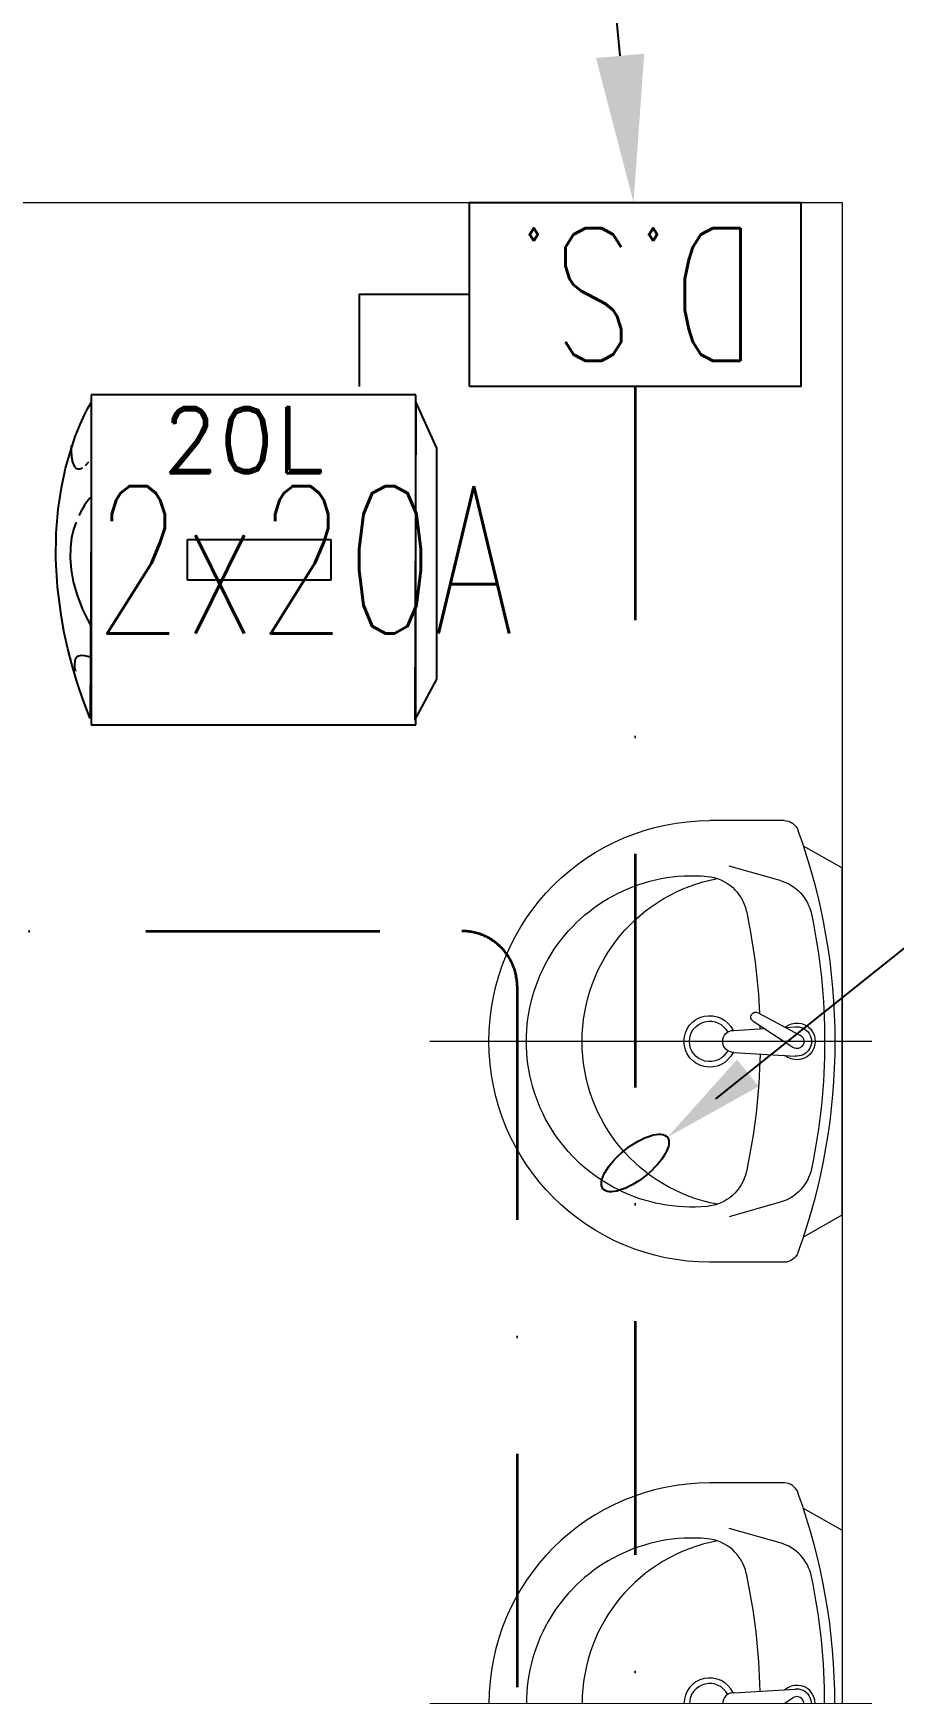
# Model space of a CAD drawing. Header units: inches. Extents: x -12418 to 57169, y -29325 to 19878.
# Drawn here: x 7109 to 8278, y 6546 to 8803 of the extents above; entities that cross this region are included whole.
import ezdxf
from ezdxf import colors
from ezdxf.entities.mleader import LeaderData, LeaderLine
from ezdxf.enums import TextEntityAlignment as Align
from ezdxf.math import Vec2, Vec3

# ---------------------------------------------------------------- set-up
doc = ezdxf.new("R2010")
doc.units = ezdxf.units.IN
doc.header["$LTSCALE"] = 25
doc.header["$MEASUREMENT"] = 0
doc.linetypes.add('DASHDOT', pattern=[25.4, 12.7, -6.35, 0, -6.35])
doc.layers.get('0').update_dxf_attribs({"color": 8})
for name, color, linetype, lineweight in [('00-Ground Floor$0$SANIT', 250, 'Continuous', 5), ('00-Ground Floor$0$Walls', 251, 'Continuous', 5), ('E-LITE-CIRC @ 100', 6, 'Continuous', 25), ('E-LITE-CLNG-CNDT', 6, 'DASHDOT', 35), ('E-POWR-CIRC-NUMB', 6, 'Continuous', 25), ('E-POWR-CLNG-CNDT', 6, 'DASHDOT', 35), ('E-POWR-CTRL-NUMB', 6, 'Continuous', 25), ('E-POWR-TEXT @ 100', 6, 'Continuous', 25)]:
    doc.layers.add(name, color=color, linetype=linetype, lineweight=lineweight)
for name, color, linetype in [('CARTOUCHE', 254, 'Continuous'), ('E-POWR-IDEN', 101, 'Continuous'), ('e-powr-swch @ 100', 191, 'Continuous'), ('PW-ACCESSORIES', 253, 'Continuous')]:
    doc.layers.add(name, color=color, linetype=linetype)
doc.styles.add('DC_Elc_Romans', font='elc_romans.shx', dxfattribs={"width": 0.7})
doc.styles.add('DC_Simplex', font='SIMPLEX.shx', dxfattribs={"width": 0.7})
doc.styles.add('ROMAND', font='romand.shx')

# ---------------------------------------------------------------- blocks, each defined once
blk = doc.blocks.new('00-Ground Floor$0$lav-manta 60')
at = {"layer": '00-Ground Floor$0$SANIT'}
for p, q in [((0, 0.04), (0, -0.56)), ((-0.2658, -0.0529), (-0.2358, 0)), ((-0.2358, 0), (0.2358, 0)), ((0.2658, -0.0529), (0.2358, 0)), ((-0.015, -0.1473), (-0.0199, -0.064)), ((0.0274, -0.121), (-0.0078, -0.0673)), ((0.0389, -0.1142), (0.0087, -0.0575)), ((0.0191, -0.077), (0.0199, -0.064)), ((-0.3, -0.0789), (-0.3, -0.18)), ((-0.2185, -0.0841), (-0.2383, -0.1537)), ((0.2185, -0.0841), (0.2383, -0.1537)), ((0.3, -0.0789), (0.3, -0.18)), ((0.015, -0.1473), (0.0174, -0.1057))]:
    blk.add_line(p, q, dxfattribs=at)
for centre, radius, start, end in [((0, -0.8557), 0.8457, 70.1771, 109.8229), ((-0.1608, -0.1006), 0.06, 101.8086, 164.0794), ((0, -0.8696), 0.8457, 78.1914, 101.8086), ((0, -0.0617), 0.025, 320.7474, 220.368), ((0, -0.0617), 0.02, 353.2671, 186.682), ((0.1608, -0.1006), 0.06, 15.9206, 78.1914), ((-0.28, -0.0789), 0.02, 109.8229, 180), ((0, -0.0617), 0.00966, 25.4127, 215.9577), ((0.28, -0.0789), 0.02, 0, 70.1771), ((0, -0.9572), 0.8457, 91.1572, 102.0883), ((0, -0.9572), 0.8457, 88.5486, 88.844), ((0, -0.9572), 0.8457, 77.9117, 87.4274), ((-0.1645, -0.189), 0.06, 102.0883, 174.8142), ((0.0332, -0.1176), 0.00666, 210.6852, 30.6852), ((0.1645, -0.189), 0.06, 5.1858, 77.9117), ((0, -0.18), 0.035, 115.3106, 64.6894), ((0, -0.18), 0.0275, 117.1496, 62.8504), ((0, -0.1473), 0.015, 180, 0), ((0, -0.18), 0.3, 180, 0), ((0, -0.1282), 0.2252, 190.6097, 349.3903), ((0, -0.2039), 0.2252, 174.8142, 5.1858)]:
    blk.add_arc(centre, radius, start, end, dxfattribs=at)
blk = doc.blocks.new('00-Ground Floor')
at = {"layer": '00-Ground Floor$0$Walls'}
for p, q in [((7057.9, 8572.6, 0), (8207.9, 8572.6, 0)), ((8207.9, 8572.6, 0), (8207.9, 4962.6, 0))]:
    blk.add_line(p, q, dxfattribs=at)
at = {"layer": '00-Ground Floor$0$SANIT', "yscale": 1000.000000000223, "zscale": 1000.000000000223, "rotation": 270}
for p, xscale in [((8207.9, 7432.6, 0), -1000.000000000223), ((8207.9, 6532.6, 0), 1000.000000000223)]:
    blk.add_blockref('00-Ground Floor$0$lav-manta 60', p, dxfattribs=dict(at, xscale=xscale))
blk = doc.blocks.new('EWHTOP VIEW80')
for p, q in [((46586.3, -910709.6), (46589.9, -910703.7)), ((46589.9, -910703.7), (46590.9, -910701.9)), ((47031.9, -910691.6), (46590.9, -910691.6)), ((46590.9, -910691.6), (46590.9, -911140.2)), ((46590.9, -910701.9), (46590.9, -910860.4)), ((47031.9, -910701), (47030.5, -911133.5)), ((47031.9, -911140.2), (47031.9, -910691.6)), ((47060.6, -910763.9), (47031.9, -910701)), ((46576, -910732), (46581.9, -910719)), ((46581.9, -910719), (46586.3, -910709.6)), ((46563, -910768.4), (46569.3, -910748.2)), ((46569.3, -910748.2), (46576, -910732)), ((46556.2, -910791.3), (46563, -910768.4)), ((46563.9, -910760.3), (46563.9, -910762.6)), ((46563.9, -910762.6), (46563.9, -910767.9)), ((46563.9, -910767.9), (46564.3, -910775.6)), ((47060.6, -911077.8), (47060.6, -910763.9)), ((46550.9, -910817.8), (46556.2, -910791.3)), ((46564.3, -910775.6), (46565.7, -910783.2)), ((46565.7, -910783.2), (46568.4, -910789.5)), ((46568.4, -910789.5), (46570.2, -910791.3)), ((46570.2, -910791.3), (46572.9, -910792.2)), ((46572.9, -910792.2), (46575.6, -910792.2)), ((46575.6, -910792.2), (46579.2, -910790.8)), ((46583.2, -910787.7), (46587.7, -910782.8)), ((46546.4, -910847), (46550.9, -910817.8)), ((46581.9, -910841.6), (46578.3, -910847.9)), ((46585.5, -910836.6), (46581.9, -910841.6)), ((46588.2, -910833.1), (46585.5, -910836.6)), ((46590.9, -910830.4), (46588.2, -910833.1)), ((46543.7, -910879.8), (46546.4, -910847)), ((46570.6, -910864.5), (46567, -910874.8)), ((46578.3, -910847.9), (46574.2, -910855.5)), ((46590.9, -910860.4), (46589.5, -911131.3)), ((46543.2, -910914.8), (46543.7, -910879.8)), ((46564.3, -910886.1), (46563, -910899.1)), ((46567, -910874.8), (46564.3, -910886.1)), ((46563, -910899.1), (46562.5, -910913.5)), ((46722, -910943.5), (46722, -910888.3)), ((46722, -910888.3), (46916.4, -910888.3)), ((46916.4, -910888.3), (46916.4, -910943.5)), ((46545.5, -910953), (46543.2, -910914.8)), ((46562.5, -910913.5), (46563.9, -910929.2)), ((46563.9, -910929.2), (46566.6, -910945.8)), ((46550.9, -910993.8), (46545.5, -910953)), ((46566.6, -910945.8), (46572, -910963.7)), ((46916.4, -910943.5), (46722, -910943.5)), ((46572, -910963.7), (46579.2, -910983.1)), ((46554.5, -911014.9), (46550.9, -910993.8)), ((46579.2, -910983.1), (46589.5, -911004.2)), ((46559.4, -911036.9), (46554.5, -911014.9)), ((46565.2, -911059.4), (46559.4, -911036.9)), ((46572, -911082.7), (46565.2, -911059.4)), ((46569.3, -911050.9), (46568.4, -911057.2)), ((46568.4, -911057.2), (46568.4, -911061.6)), ((46568.4, -911061.6), (46569.7, -911067)), ((46572.4, -911047.3), (46569.3, -911050.9)), ((46576.9, -911045.9), (46572.4, -911047.3)), ((46581.9, -911046.4), (46576.9, -911045.9)), ((46586.3, -911047.3), (46581.9, -911046.4)), ((46590.9, -911048.6), (46586.3, -911047.3)), ((46580.1, -911106.6), (46572, -911082.7)), ((47030.5, -911133.5), (47060.6, -911077.8)), ((46589.5, -911131.3), (46580.1, -911106.6)), ((46589.5, -911131.3), (46589.5, -911131.3)), ((47030.5, -911133.5), (47030.5, -911133.5)), ((46590.9, -911140.2), (47031.9, -911140.2))]:
    blk.add_line(p, q)
at = {"layer": 'CARTOUCHE', "insert": (46624.8, -910753.2), "char_height": 90, "attachment_point": 4, "style": 'ROMAND'}
blk.add_mtext(' 20L', dxfattribs=at)
blk = doc.blocks.new('*U28')
blk.add_lwpolyline([(-2.25, -2.5), (-2.25, 0), (2.25, 0), (2.25, -2.5)], close=True)
blk.add_lwpolyline([(-2.25, -1.25), (-3.75, -1.25), (-3.75, -2.5)])
at = {"layer": 'E-POWR-CIRC-NUMB', "style": 'DC_Simplex', "width": 0.7, "flags": 8}
blk.add_attdef('CIRCUIT', (4.233, 3.688), '', height=2, rotation=360, dxfattribs=at)
at = {"layer": 'E-POWR-CTRL-NUMB', "style": 'DC_Simplex', "width": 0.7, "flags": 8}
blk.add_attdef('AMPER', text='', height=2, rotation=360, dxfattribs=at).set_placement((4.233, 1.25), align=Align.MIDDLE_LEFT)
at = {"layer": 'E-POWR-IDEN', "style": 'DC_Simplex', "width": 0.7, "flags": 8}
blk.add_attdef('TYPE', text='', height=1.8, rotation=180, dxfattribs=at).set_placement((0, -1.25), align=Align.MIDDLE_CENTER)
blk = doc.blocks.new('ARR0W')
at = {"color": 45}
blk.add_ellipse((0, 0), major_axis=(0.4, 0), ratio=0.4, dxfattribs=at)
at = {"color": 45, "ltscale": 0.5}
blk.add_solid([(-1.4, 0.167), (-0.4, 0), (-1.4, -0.167)], dxfattribs=at)

msp = doc.modelspace()

# ---------------------------------------------------------------- linework, layer by layer
at = {"layer": 'E-POWR-CLNG-CNDT'}
msp.add_lwpolyline([(5916.9, 8322.6), (5916.9, 7657.5, 0.414214), (5991.9, 7582.5), (7691.3, 7582.5, -0.414214), (7766.3, 7507.5), (7766.3, -997.4)], format="xyb", dxfattribs=at)
at = {"layer": 'E-POWR-CLNG-CNDT', "elevation": 0}
msp.add_lwpolyline([(7926.6, 8322.6), (7926.6, -1005)], dxfattribs=at)

# ---------------------------------------------------------------- block references
at = {"layer": 'E-LITE-CLNG-CNDT'}
msp.add_blockref('00-Ground Floor', (0, 0), dxfattribs=at)
at = {"layer": 'e-powr-swch @ 100'}
ref = msp.add_blockref('*U28', (7926.6, 8572.6, 0), dxfattribs=dict(at, xscale=100, yscale=100, zscale=100))
ref.add_attrib('TYPE', 'D.S.', dxfattribs={"layer": 'E-POWR-IDEN', "height": 180, "rotation": 180, "style": 'DC_Simplex', "width": 0.7, "flags": 8}).set_placement((7926.6, 8447.6, 0), align=Align.MIDDLE_CENTER)
ref.add_attrib('AMPER', '2x20A', dxfattribs={"layer": 'E-POWR-CTRL-NUMB', "height": 200, "rotation": 360, "style": 'DC_Simplex', "width": 0.7, "flags": 8}).set_placement((7191.5, 8087.1, 0), align=Align.MIDDLE_LEFT)
at = {"layer": 'PW-ACCESSORIES', "linetype": 'Continuous'}
msp.add_blockref('EWHTOP VIEW80', (-39403.4, 919002.8, 14.9), dxfattribs=at)

# ---------------------------------------------------------------- leaders
at = {"layer": 'E-LITE-CIRC @ 100'}
ml = msp.add_multileader_mtext('Standard', dxfattribs=at)
ml.set_content('{\\Fdc_el_romans|c0;\\W0.8;TO\\Fromans|c0; \\Fsimplex|c0;PP-G\\Fdc_el_romans|c0;F\\Fsimplex|c0;/M1}', color=256, style='DC_Simplex')
ml.set_leader_properties()
ml.set_arrow_properties(name='ARR0W')
ml.build(insert=Vec2(0, 0))
ml.multileader.update_dxf_attribs({"dogleg_length": 200, "arrow_head_size": 140, "scale": 100})
ctx = ml.context
ctx.base_point, ctx.scale, ctx.char_height, ctx.arrow_head_size, ctx.landing_gap_size, ctx.plane_origin, ctx.plane_x_axis, ctx.plane_y_axis = Vec3(8781, 7862.8, 0), 100, 200, 140, 140, Vec3(15818, -947.9, 0), Vec3(1, 0.000001, 0), Vec3(-0.000001, 1, 0)
notes = []
notes.append((ctx, [(0, (1, 1, 0), (8672.2, 7862.8, 0), (1, 0.000001, 0), 108.8, [(0, [(7926.6, 7267.4, 0)], 0, [])])]))
ctx.mtext.insert, ctx.mtext.text_direction, ctx.mtext.rotation, ctx.mtext.flow_direction = Vec3(8921, 7996.2, 0), Vec3(1, 0.000001, 0), 0.000001, 5
at = {"layer": 'E-POWR-TEXT @ 100'}
ml = msp.add_multileader_mtext('Standard', dxfattribs=at)
ml.set_content('FOR EXHAUST FAN EF-1', color=256, style='DC_Elc_Romans')
ml.set_leader_properties(color=45)
ml.build(insert=Vec2(0, 0))
ml.multileader.update_dxf_attribs({"dogleg_length": 2, "arrow_head_size": 200, "scale": 100})
ctx = ml.context
ctx.base_point, ctx.scale, ctx.char_height, ctx.arrow_head_size, ctx.landing_gap_size, ctx.plane_origin = Vec3(6559.8, 9863.2), 100, 200, 200, 200, Vec3(3783.2, 7495.4)
notes.append((ctx, [(0, (1, 1, 0), (6475.2, 9863.2), (1, 0), 84.7, [(0, [(5966.1, 8572.6)], 0, [])])]))
ctx.mtext.insert, ctx.mtext.flow_direction = Vec3(6759.8, 9963.2), 5
ml = msp.add_multileader_mtext('Standard', dxfattribs=at)
ml.set_content('FOR WATER HEATER ', color=256, style='DC_Elc_Romans')
ml.set_leader_properties(color=45)
ml.build(insert=Vec2(0, 0))
ml.multileader.update_dxf_attribs({"dogleg_length": 2, "arrow_head_size": 200, "scale": 100})
ctx = ml.context
ctx.base_point, ctx.scale, ctx.char_height, ctx.arrow_head_size, ctx.landing_gap_size, ctx.plane_origin = Vec3(7943.6, 9288.7), 100, 200, 200, 200, Vec3(5741.5, 7495.4)
notes.append((ctx, [(0, (1, 1, 0), (7858.9, 9288.7), (1, 0), 84.7, [(0, [(7924.4, 8572.6)], 0, [])])]))
ctx.mtext.insert, ctx.mtext.flow_direction = Vec3(8143.6, 9388.7), 5
for ctx, leaders in notes:
    for number, flags, end, landing, length, lines in leaders:
        leader = LeaderData()
        leader.index, (leader.has_last_leader_line, leader.has_dogleg_vector, leader.attachment_direction) = number, flags
        leader.last_leader_point, leader.dogleg_vector, leader.dogleg_length = Vec3(end), Vec3(landing), length
        for number, points, colour, breaks in lines:
            line = LeaderLine()
            line.index, line.vertices, line.color, line.breaks = number, Vec3.list(points), colors.encode_raw_color(colour), breaks
            leader.lines.append(line)
        ctx.leaders.append(leader)

doc.saveas('drawing.dxf')
